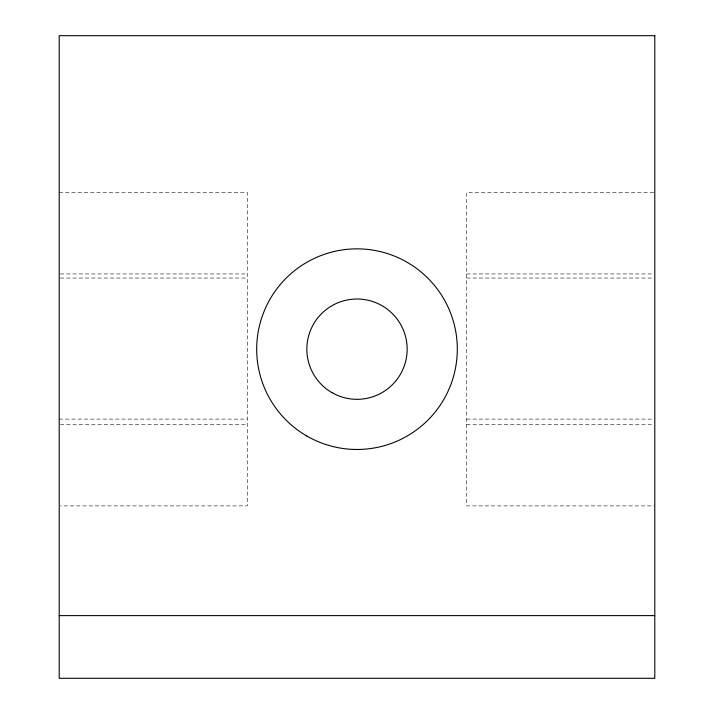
<?xml version="1.0" encoding="UTF-8"?>
<svg xmlns="http://www.w3.org/2000/svg" width="714" height="714" viewBox="0 0 714 714"><rect width="100%" height="100%" fill="white"/><g stroke="black" fill="none" stroke-linecap="round" stroke-linejoin="round"><path stroke-width="0.54" stroke-dasharray="3.57 2.68" d="M59.208 192.432L247.285 192.432L247.285 505.896L60.324 505.896M653.676 192.432L466.715 192.432L466.715 505.896L654.792 505.896M60.324 273.935L247.285 273.935M466.715 273.935L653.676 273.935M60.324 278.041L247.285 278.041M466.715 278.041L653.676 278.041M59.208 419.1L247.285 419.1M466.715 419.1L653.676 419.1M60.324 424.393L247.285 424.393M466.715 424.393L653.676 424.393"/><path stroke-width="1.07" d="M59.208 615.611L654.792 615.611M654.792 35.7L59.208 35.7L59.208 678.3L654.792 678.3L654.792 35.7M331.921 392.602A50.159 50.159 0 0 0 407.158 349.164A50.159 50.159 0 0 0 331.921 305.726A50.159 50.159 0 0 0 331.921 392.602M306.841 436.031A100.308 100.308 0 0 0 457.308 349.164A100.308 100.308 0 0 0 306.841 262.297A100.308 100.308 0 0 0 306.841 436.031"/></g></svg>
